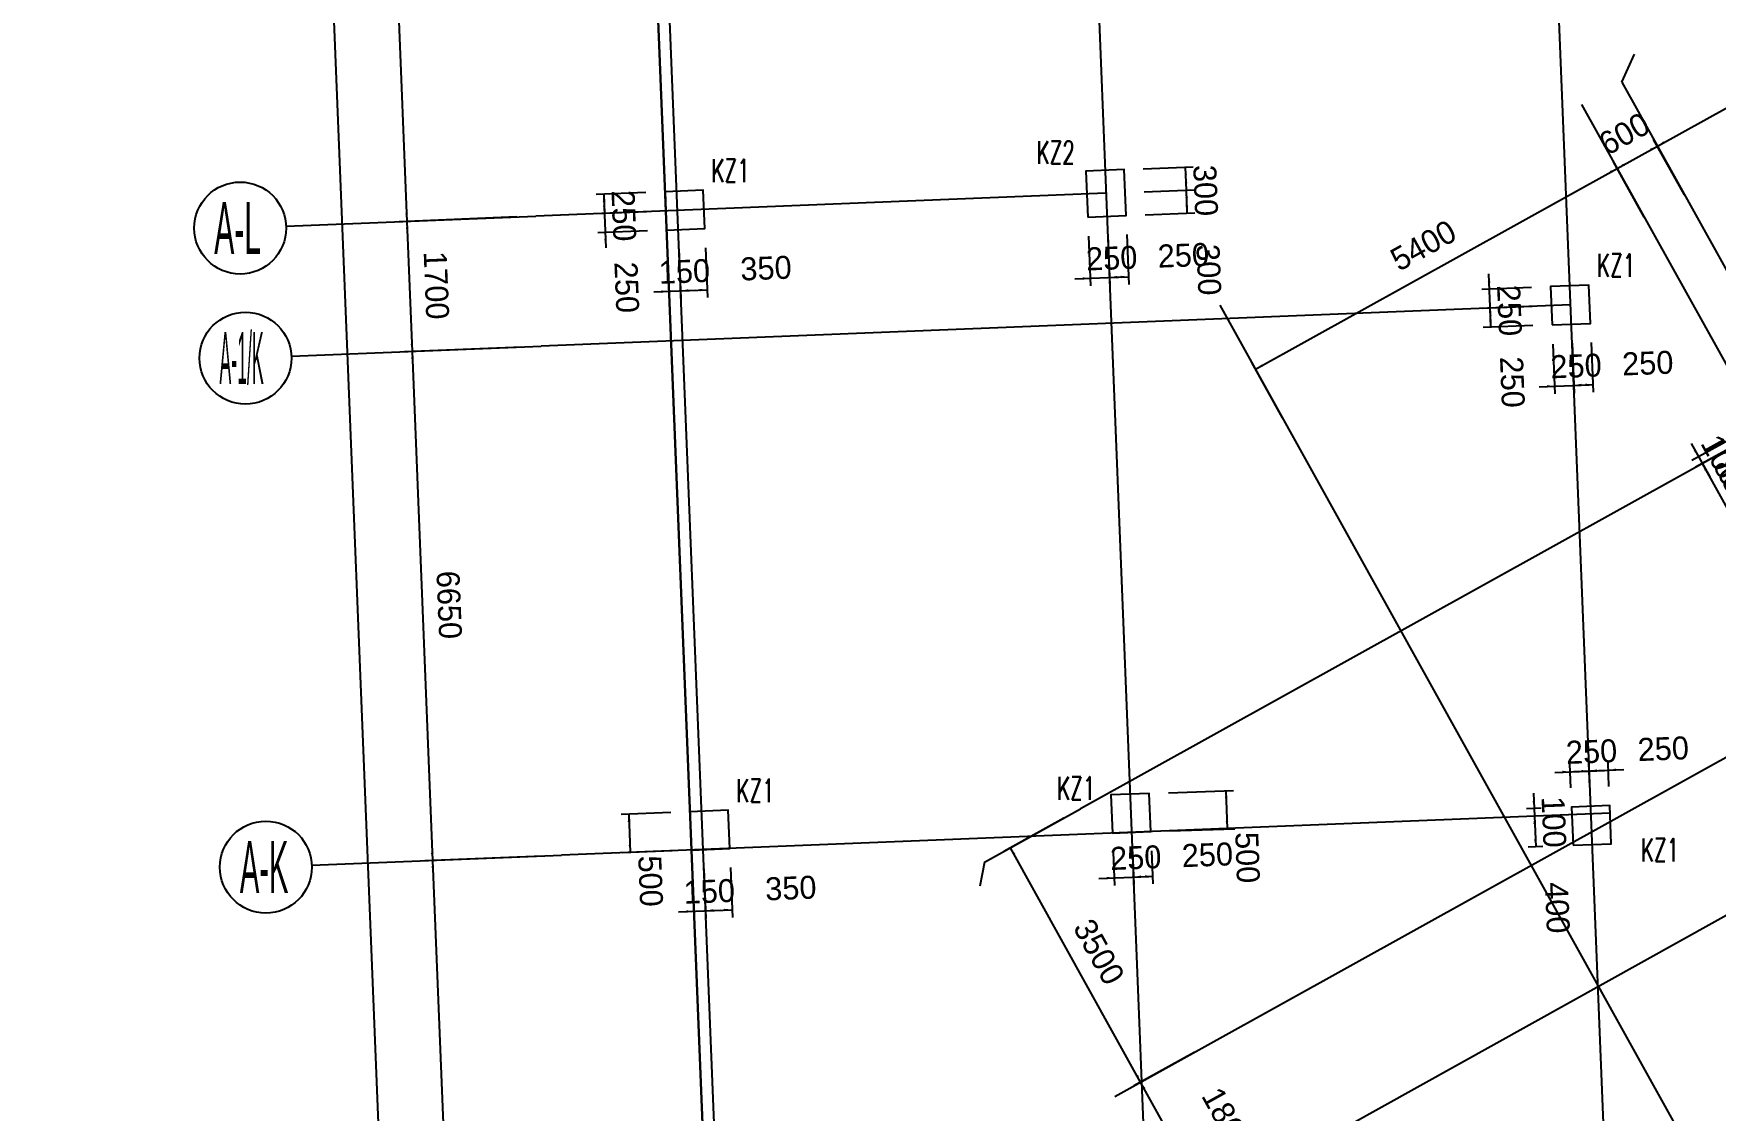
# Model space of a CAD drawing. Extents: x 387171 to 699106, y 11966 to 245688.
# Drawn here: x 471867 to 493817, y 122616 to 136673 of the extents above; entities that cross this region are included whole.
import ezdxf

# ---------------------------------------------------------------- set-up
doc = ezdxf.new("R2010")
doc.units = 0
doc.header["$LTSCALE"] = 100
doc.header["$MEASUREMENT"] = 0
for name, color, linetype in [('COLU', 7, 'Continuous'), ('DIM', 3, 'Continuous'), ('DOTE', 253, 'Continuous'), ('L-AXIS', 3, 'Continuous'), ('NUM', 7, 'Continuous'), ('Q-dote', 253, 'Continuous'), ('小尺寸', 4, 'Continuous')]:
    doc.layers.add(name, color=color, linetype=linetype)
doc.styles.add('hztxt', font='hztxt')
doc.styles.get("Standard").update_dxf_attribs({"font": 'standard'})
doc.dimstyles.get("Standard").update_dxf_attribs({"dimtxt": 300, "dimasz": 100, "dimexe": 100, "dimexo": 250, "dimgap": 100, "dimtad": 0, "dimtoh": 1, "dimdec": 0, "dimdsep": 46, "dimcen": 0.09, "dimclrt": 7, "dimadec": 0, "dimazin": 0, "dimtfac": 1, "dimtdec": 4, "dimtofl": 0, "dimtmove": 0, "dimatfit": 3, "dimfxl": 1, "dimtolj": 1, "dimtzin": 0, "dimarcsym": 0})

# ---------------------------------------------------------------- blocks, each defined once
blk = doc.blocks.new('*D3059')
at = {"layer": 'L-AXIS', "color": 0, "linetype": 'ByBlock', "lineweight": -2}
for p, q in [((474241, 232201), (471867, 232105)), ((478441, 70839), (471967, 232109)), ((480715, 70931), (478341, 70835))]:
    blk.add_line(p, q, dxfattribs=at)
for points in [[(471967, 232109), (471988, 232010), (471954, 232009)], [(478441, 70839), (478420, 70939), (478453, 70940)]]:
    blk.add_solid(points, dxfattribs=at)
at = {"layer": 'L-AXIS', "color": 7, "linetype": 'Continuous', "lineweight": -2, "insert": (475554, 151488), "char_height": 300, "width": 1111.67, "attachment_point": 5, "rotation": 272.2988, "style": 'hztxt'}
blk.add_mtext('161400', dxfattribs=at)
blk = doc.blocks.new('*D3528')
at = {"layer": 'L-AXIS', "color": 0, "linetype": 'ByBlock', "lineweight": -2}
for p, q in [((477847, 142373), (476314, 142312)), ((476414, 142316), (476739, 134222)), ((478172, 134280), (476639, 134218))]:
    blk.add_line(p, q, dxfattribs=at)
for points in [[(476414, 142316), (476435, 142216), (476402, 142215)], [(476739, 134222), (476719, 134321), (476752, 134323)]]:
    blk.add_solid(points, dxfattribs=at)
at = {"layer": 'L-AXIS', "color": 7, "linetype": 'Continuous', "lineweight": -2, "insert": (476926, 138283), "char_height": 300, "width": 775, "attachment_point": 5, "rotation": 272.2988, "style": 'hztxt'}
blk.add_mtext('8100', dxfattribs=at)
blk = doc.blocks.new('_AXISO')
blk.add_circle((0, 0), 0.5)
blk = doc.blocks.new('*D1743')
at = {"layer": 'L-AXIS', "color": 0, "linetype": 'ByBlock', "lineweight": -2}
for p, q in [((492889, 134277), (492488, 135000)), ((487815, 132291), (492536, 134913)), ((488168, 131656), (487767, 132379))]:
    blk.add_line(p, q, dxfattribs=at)
for points in [[(492536, 134913), (492457, 134850), (492441, 134879)], [(487815, 132291), (487895, 132354), (487911, 132325)]]:
    blk.add_solid(points, dxfattribs=at)
at = {"layer": 'L-AXIS', "color": 7, "linetype": 'Continuous', "lineweight": -2, "insert": (490006, 133908), "char_height": 300, "width": 785, "attachment_point": 5, "rotation": 29.0454, "style": 'hztxt'}
blk.add_mtext('5400', dxfattribs=at)
blk = doc.blocks.new('*D3950')
at = {"layer": 'L-AXIS', "color": 0, "linetype": 'ByBlock', "lineweight": -2}
for p, q in [((478507, 125936), (476974, 125875)), ((477074, 125879), (477389, 118035)), ((478822, 118093), (477289, 118031))]:
    blk.add_line(p, q, dxfattribs=at)
for points in [[(477074, 125879), (477095, 125780), (477061, 125778)], [(477389, 118035), (477368, 118134), (477402, 118136)]]:
    blk.add_solid(points, dxfattribs=at)
at = {"layer": 'L-AXIS', "color": 7, "linetype": 'Continuous', "lineweight": -2, "insert": (477581, 121971), "char_height": 300, "width": 780, "attachment_point": 5, "rotation": 272.2988, "style": 'hztxt'}
blk.add_mtext('7850', dxfattribs=at)
blk = doc.blocks.new('*D316')
at = {"layer": 'L-AXIS', "color": 0, "linetype": 'ByBlock', "lineweight": -2}
for p, q in [((478240, 132581), (476707, 132519)), ((476807, 132523), (477074, 125879)), ((478507, 125936), (476974, 125875))]:
    blk.add_line(p, q, dxfattribs=at)
for points in [[(476807, 132523), (476828, 132424), (476795, 132423)], [(477074, 125879), (477053, 125978), (477087, 125979)]]:
    blk.add_solid(points, dxfattribs=at)
at = {"layer": 'L-AXIS', "color": 7, "linetype": 'Continuous', "lineweight": -2, "insert": (477290, 129215), "char_height": 300, "width": 765, "attachment_point": 5, "rotation": 272.2988, "style": 'hztxt'}
blk.add_mtext('6650', dxfattribs=at)
blk = doc.blocks.new('*D531')
at = {"layer": 'L-AXIS', "color": 0, "linetype": 'ByBlock', "lineweight": -2}
for p, q in [((478172, 134280), (476639, 134218)), ((476739, 134222), (476807, 132523)), ((478240, 132581), (476707, 132519))]:
    blk.add_line(p, q, dxfattribs=at)
for points in [[(476739, 134222), (476760, 134123), (476727, 134122)], [(476807, 132523), (476787, 132623), (476820, 132624)]]:
    blk.add_solid(points, dxfattribs=at)
at = {"layer": 'L-AXIS', "color": 7, "linetype": 'Continuous', "lineweight": -2, "insert": (477123, 133387), "char_height": 300, "width": 690, "attachment_point": 5, "rotation": 272.2988, "style": 'hztxt'}
blk.add_mtext('1700', dxfattribs=at)
blk = doc.blocks.new('*D3042')
at = {"layer": 'L-AXIS', "color": 0, "linetype": 'ByBlock', "lineweight": -2}
for p, q in [((485314, 126432), (484529, 125997)), ((486316, 122985), (484617, 126045)), ((487013, 123373), (486228, 122937))]:
    blk.add_line(p, q, dxfattribs=at)
for points in [[(484617, 126045), (484680, 125966), (484651, 125950)], [(486316, 122985), (486253, 123065), (486282, 123081)]]:
    blk.add_solid(points, dxfattribs=at)
at = {"layer": 'L-AXIS', "color": 7, "linetype": 'Continuous', "lineweight": -2, "insert": (485772, 124685), "char_height": 300, "width": 780, "attachment_point": 5, "rotation": 299.0454, "style": 'hztxt'}
blk.add_mtext('3500', dxfattribs=at)
blk = doc.blocks.new('*D3010')
at = {"layer": 'L-AXIS', "color": 0, "linetype": 'ByBlock', "lineweight": -2}
for p, q in [((487013, 123373), (486228, 122937)), ((487190, 121412), (486316, 122985)), ((487887, 121799), (487102, 121363))]:
    blk.add_line(p, q, dxfattribs=at)
for points in [[(486316, 122985), (486379, 122906), (486350, 122890)], [(487190, 121412), (487127, 121491), (487156, 121507)]]:
    blk.add_solid(points, dxfattribs=at)
at = {"layer": 'L-AXIS', "color": 7, "linetype": 'Continuous', "lineweight": -2, "insert": (487447, 122488), "char_height": 300, "width": 690, "attachment_point": 5, "rotation": 299.0454, "style": 'hztxt'}
blk.add_mtext('1800', dxfattribs=at)
blk = doc.blocks.new('*D2511')
at = {"layer": 'L-AXIS', "color": 0, "linetype": 'ByBlock', "lineweight": -2}
for p, q in [((497348, 136753), (496946, 137476)), ((493061, 135204), (496995, 137389)), ((493414, 134569), (493012, 135292))]:
    blk.add_line(p, q, dxfattribs=at)
for points in [[(496995, 137389), (496915, 137326), (496899, 137355)], [(493061, 135204), (493140, 135267), (493156, 135238)]]:
    blk.add_solid(points, dxfattribs=at)
at = {"layer": 'L-AXIS', "color": 7, "linetype": 'Continuous', "lineweight": -2, "insert": (494834, 136667), "char_height": 300, "width": 790, "attachment_point": 5, "rotation": 29.0454, "style": 'hztxt'}
blk.add_mtext('4500', dxfattribs=at)
blk = doc.blocks.new('*D2766')
at = {"layer": 'L-AXIS', "color": 0, "linetype": 'ByBlock', "lineweight": -2}
for p, q in [((493414, 134569), (493012, 135292)), ((492889, 134277), (492488, 135000)), ((492536, 134913), (493061, 135204))]:
    blk.add_line(p, q, dxfattribs=at)
for points in [[(493061, 135204), (492981, 135141), (492965, 135170)], [(492536, 134913), (492615, 134976), (492632, 134947)]]:
    blk.add_solid(points, dxfattribs=at)
at = {"layer": 'L-AXIS', "color": 7, "linetype": 'Continuous', "lineweight": -2, "insert": (492628, 135365), "char_height": 300, "width": 556.67, "attachment_point": 5, "rotation": 29.0454, "style": 'hztxt'}
blk.add_mtext('600', dxfattribs=at)
blk = doc.blocks.new('*D267')
at = {"layer": '小尺寸', "color": 0, "linetype": 'ByBlock', "lineweight": -2}
for p, q in [((493501, 131322), (493744, 130885)), ((494079, 131414), (493510, 131099)), ((494127, 131327), (493559, 131011))]:
    blk.add_line(p, q, dxfattribs=at)
for points in [[(493598, 131147), (493535, 131227), (493564, 131243)], [(493646, 131060), (493710, 130980), (493680, 130964)]]:
    blk.add_solid(points, dxfattribs=at)
at = {"layer": '小尺寸', "color": 7, "linetype": 'Continuous', "lineweight": -2, "insert": (493907, 131106), "char_height": 300, "width": 476.67, "attachment_point": 5, "rotation": 299.0454, "style": 'hztxt'}
blk.add_mtext('100', dxfattribs=at)
blk = doc.blocks.new('*D2731')
at = {"layer": '小尺寸', "color": 0, "linetype": 'ByBlock', "lineweight": -2}
for p, q in [((494127, 131327), (493559, 131011)), ((493646, 131060), (494059, 130317)), ((494540, 130584), (493972, 130268))]:
    blk.add_line(p, q, dxfattribs=at)
for points in [[(493646, 131060), (493710, 130980), (493680, 130964)], [(494059, 130317), (493996, 130396), (494025, 130412)]]:
    blk.add_solid(points, dxfattribs=at)
at = {"layer": '小尺寸', "color": 7, "linetype": 'Continuous', "lineweight": -2, "insert": (494071, 130810), "char_height": 300, "width": 566.67, "attachment_point": 5, "rotation": 299.0454, "style": 'hztxt'}
blk.add_mtext('850', dxfattribs=at)
blk = doc.blocks.new('*D3648')
at = {"layer": 'DIM', "color": 0, "linetype": 'ByBlock', "lineweight": -2}
for p, q in [((491697, 132621), (491723, 131971)), ((491947, 132631), (491973, 131981)), ((491519, 132063), (492169, 132089))]:
    blk.add_line(p, q, dxfattribs=at)
for points in [[(491719, 132071), (491620, 132051), (491619, 132084)], [(491969, 132081), (492068, 132102), (492070, 132069)]]:
    blk.add_solid(points, dxfattribs=at)
at = {"layer": 'DIM', "color": 7, "linetype": 'Continuous', "lineweight": -2, "insert": (491999, 132333), "char_height": 300, "width": 566.67, "attachment_point": 5, "rotation": 2.2988, "style": 'hztxt'}
blk.add_mtext('250', dxfattribs=at)
blk = doc.blocks.new('*D3841')
at = {"layer": 'DIM', "color": 0, "linetype": 'ByBlock', "lineweight": -2}
for p, q in [((491947, 132631), (491973, 131981)), ((492197, 132641), (492223, 131991)), ((491969, 132081), (492219, 132091))]:
    blk.add_line(p, q, dxfattribs=at)
for points in [[(491969, 132081), (492068, 132102), (492070, 132069)], [(492219, 132091), (492120, 132071), (492118, 132104)]]:
    blk.add_solid(points, dxfattribs=at)
at = {"layer": 'DIM', "color": 7, "linetype": 'Continuous', "lineweight": -2, "insert": (492935, 132370), "char_height": 300, "width": 566.67, "attachment_point": 5, "rotation": 2.2988, "style": 'hztxt'}
blk.add_mtext('250', dxfattribs=at)
blk = doc.blocks.new('*D4079')
at = {"layer": 'DIM', "color": 0, "linetype": 'ByBlock', "lineweight": -2}
for p, q in [((491427, 133110), (490778, 133084)), ((490888, 132839), (490878, 133088)), ((491437, 132861), (490788, 132835))]:
    blk.add_line(p, q, dxfattribs=at)
for points in [[(490878, 133088), (490898, 132989), (490865, 132988)], [(490888, 132839), (490867, 132938), (490900, 132939)]]:
    blk.add_solid(points, dxfattribs=at)
at = {"layer": 'DIM', "color": 7, "linetype": 'Continuous', "lineweight": -2, "insert": (491167, 132123), "char_height": 300, "width": 566.67, "attachment_point": 5, "rotation": 272.2988, "style": 'hztxt'}
blk.add_mtext('250', dxfattribs=at)
blk = doc.blocks.new('*D2434')
at = {"layer": 'DIM', "color": 0, "linetype": 'ByBlock', "lineweight": -2}
for p, q in [((490886, 132888), (490860, 133538)), ((491417, 133360), (490768, 133334)), ((491427, 133110), (490778, 133084))]:
    blk.add_line(p, q, dxfattribs=at)
for points in [[(490868, 133338), (490847, 133437), (490880, 133439)], [(490878, 133088), (490898, 132989), (490865, 132988)]]:
    blk.add_solid(points, dxfattribs=at)
at = {"layer": 'DIM', "color": 7, "linetype": 'Continuous', "lineweight": -2, "insert": (491129, 133058), "char_height": 300, "width": 566.67, "attachment_point": 5, "rotation": 272.2988, "style": 'hztxt'}
blk.add_mtext('250', dxfattribs=at)
blk = doc.blocks.new('*D81')
at = {"layer": 'DIM', "color": 0, "linetype": 'ByBlock', "lineweight": -2}
for p, q in [((480183, 126504), (479534, 126478)), ((479634, 126482), (479654, 125982)), ((480203, 126004), (479554, 125978))]:
    blk.add_line(p, q, dxfattribs=at)
for points in [[(479634, 126482), (479654, 126383), (479621, 126381)], [(479654, 125982), (479633, 126082), (479666, 126083)]]:
    blk.add_solid(points, dxfattribs=at)
at = {"layer": 'DIM', "color": 7, "linetype": 'Continuous', "lineweight": -2, "insert": (479919, 125609), "char_height": 300, "width": 566.67, "attachment_point": 5, "rotation": 272.2988, "style": 'hztxt'}
blk.add_mtext('500', dxfattribs=at)
blk = doc.blocks.new('*D2938')
at = {"layer": 'DIM', "color": 0, "linetype": 'ByBlock', "lineweight": -2}
for p, q in [((480463, 125765), (480489, 125116)), ((480613, 125771), (480639, 125122)), ((480285, 125208), (480835, 125230))]:
    blk.add_line(p, q, dxfattribs=at)
for points in [[(480485, 125216), (480386, 125195), (480385, 125228)], [(480635, 125222), (480734, 125242), (480736, 125209)]]:
    blk.add_solid(points, dxfattribs=at)
at = {"layer": 'DIM', "color": 7, "linetype": 'Continuous', "lineweight": -2, "insert": (480686, 125474), "char_height": 300, "width": 476.67, "attachment_point": 5, "rotation": 2.2988, "style": 'hztxt'}
blk.add_mtext('150', dxfattribs=at)
blk = doc.blocks.new('*D2878')
at = {"layer": 'DIM', "color": 0, "linetype": 'ByBlock', "lineweight": -2}
for p, q in [((480963, 125785), (480989, 125136)), ((480613, 125771), (480639, 125122)), ((480635, 125222), (480985, 125236))]:
    blk.add_line(p, q, dxfattribs=at)
for points in [[(480635, 125222), (480734, 125242), (480736, 125209)], [(480985, 125236), (480885, 125215), (480884, 125248)]]:
    blk.add_solid(points, dxfattribs=at)
at = {"layer": 'DIM', "color": 7, "linetype": 'Continuous', "lineweight": -2, "insert": (481750, 125517), "char_height": 300, "width": 566.67, "attachment_point": 5, "rotation": 2.2988, "style": 'hztxt'}
blk.add_mtext('350', dxfattribs=at)
blk = doc.blocks.new('*D1134')
at = {"layer": 'DIM', "color": 0, "linetype": 'ByBlock', "lineweight": -2}
for p, q in [((486678, 126763), (487529, 126793)), ((487429, 126790), (487446, 126290)), ((486698, 126264), (487546, 126293))]:
    blk.add_line(p, q, dxfattribs=at)
for points in [[(487429, 126790), (487449, 126690), (487416, 126689)], [(487446, 126290), (487426, 126389), (487459, 126391)]]:
    blk.add_solid(points, dxfattribs=at)
at = {"layer": 'DIM', "color": 7, "linetype": 'Continuous', "lineweight": -2, "insert": (487710, 125916), "char_height": 300, "width": 566.67, "attachment_point": 5, "rotation": 272, "style": 'hztxt'}
blk.add_mtext('500', dxfattribs=at)
blk = doc.blocks.new('*D3014')
at = {"layer": 'DIM', "color": 0, "linetype": 'ByBlock', "lineweight": -2}
for p, q in [((479858, 134598), (479209, 134571)), ((479309, 134575), (479319, 134326)), ((479868, 134348), (479219, 134322))]:
    blk.add_line(p, q, dxfattribs=at)
for points in [[(479309, 134575), (479329, 134476), (479296, 134475)], [(479319, 134326), (479298, 134425), (479331, 134426)]]:
    blk.add_solid(points, dxfattribs=at)
at = {"layer": 'DIM', "color": 7, "linetype": 'Continuous', "lineweight": -2, "insert": (479570, 134295), "char_height": 300, "width": 566.67, "attachment_point": 5, "rotation": 272.2988, "style": 'hztxt'}
blk.add_mtext('250', dxfattribs=at)
blk = doc.blocks.new('*D3239')
at = {"layer": 'DIM', "color": 0, "linetype": 'ByBlock', "lineweight": -2}
for p, q in [((479868, 134348), (479219, 134322)), ((479311, 134526), (479337, 133876)), ((479878, 134098), (479229, 134072))]:
    blk.add_line(p, q, dxfattribs=at)
for points in [[(479319, 134326), (479298, 134425), (479331, 134426)], [(479329, 134076), (479349, 133977), (479316, 133975)]]:
    blk.add_solid(points, dxfattribs=at)
at = {"layer": 'DIM', "color": 7, "linetype": 'Continuous', "lineweight": -2, "insert": (479608, 133360), "char_height": 300, "width": 566.67, "attachment_point": 5, "rotation": 272.2988, "style": 'hztxt'}
blk.add_mtext('250', dxfattribs=at)
blk = doc.blocks.new('*D1280')
at = {"layer": 'DIM', "color": 0, "linetype": 'ByBlock', "lineweight": -2}
for p, q in [((480138, 133858), (480164, 133209)), ((480288, 133864), (480314, 133215)), ((479960, 133301), (480510, 133323))]:
    blk.add_line(p, q, dxfattribs=at)
for points in [[(480160, 133309), (480061, 133288), (480060, 133321)], [(480310, 133315), (480409, 133335), (480411, 133302)]]:
    blk.add_solid(points, dxfattribs=at)
at = {"layer": 'DIM', "color": 7, "linetype": 'Continuous', "lineweight": -2, "insert": (480361, 133567), "char_height": 300, "width": 476.67, "attachment_point": 5, "rotation": 2.2988, "style": 'hztxt'}
blk.add_mtext('150', dxfattribs=at)
blk = doc.blocks.new('*D1246')
at = {"layer": 'DIM', "color": 0, "linetype": 'ByBlock', "lineweight": -2}
for p, q in [((480288, 133864), (480314, 133215)), ((480638, 133878), (480664, 133229)), ((480310, 133315), (480660, 133329))]:
    blk.add_line(p, q, dxfattribs=at)
for points in [[(480310, 133315), (480409, 133335), (480411, 133302)], [(480660, 133329), (480561, 133308), (480559, 133341)]]:
    blk.add_solid(points, dxfattribs=at)
at = {"layer": 'DIM', "color": 7, "linetype": 'Continuous', "lineweight": -2, "insert": (481426, 133610), "char_height": 300, "width": 566.67, "attachment_point": 5, "rotation": 2.2988, "style": 'hztxt'}
blk.add_mtext('350', dxfattribs=at)
blk = doc.blocks.new('*D1458')
at = {"layer": 'DIM', "color": 0, "linetype": 'ByBlock', "lineweight": -2}
for p, q in [((485636, 134029), (485662, 133379)), ((485886, 134039), (485912, 133389)), ((485458, 133471), (486107, 133497))]:
    blk.add_line(p, q, dxfattribs=at)
for points in [[(485658, 133479), (485559, 133459), (485557, 133492)], [(485908, 133489), (486007, 133510), (486008, 133477)]]:
    blk.add_solid(points, dxfattribs=at)
at = {"layer": 'DIM', "color": 7, "linetype": 'Continuous', "lineweight": -2, "insert": (485938, 133741), "char_height": 300, "width": 566.67, "attachment_point": 5, "rotation": 2.2988, "style": 'hztxt'}
blk.add_mtext('250', dxfattribs=at)
blk = doc.blocks.new('*D1729')
at = {"layer": 'DIM', "color": 0, "linetype": 'ByBlock', "lineweight": -2}
for p, q in [((485886, 134039), (485912, 133389)), ((486135, 134049), (486161, 133399)), ((485908, 133489), (486157, 133499))]:
    blk.add_line(p, q, dxfattribs=at)
for points in [[(485908, 133489), (486007, 133510), (486008, 133477)], [(486157, 133499), (486058, 133479), (486057, 133512)]]:
    blk.add_solid(points, dxfattribs=at)
at = {"layer": 'DIM', "color": 7, "linetype": 'Continuous', "lineweight": -2, "insert": (486873, 133778), "char_height": 300, "width": 566.67, "attachment_point": 5, "rotation": 2.2988, "style": 'hztxt'}
blk.add_mtext('250', dxfattribs=at)
blk = doc.blocks.new('*D2228')
at = {"layer": 'DIM', "color": 0, "linetype": 'ByBlock', "lineweight": -2}
for p, q in [((486363, 134608), (487013, 134635)), ((486925, 134331), (486913, 134631)), ((486375, 134309), (487025, 134335))]:
    blk.add_line(p, q, dxfattribs=at)
for points in [[(486913, 134631), (486933, 134531), (486900, 134530)], [(486925, 134331), (486904, 134430), (486937, 134431)]]:
    blk.add_solid(points, dxfattribs=at)
at = {"layer": 'DIM', "color": 7, "linetype": 'Continuous', "lineweight": -2, "insert": (487205, 133590), "char_height": 300, "width": 566.67, "attachment_point": 5, "rotation": 272.2988, "style": 'hztxt'}
blk.add_mtext('300', dxfattribs=at)
blk = doc.blocks.new('*D203')
at = {"layer": 'DIM', "color": 0, "linetype": 'ByBlock', "lineweight": -2}
for p, q in [((486351, 134908), (487001, 134934)), ((486913, 134631), (486901, 134930)), ((486363, 134608), (487013, 134635))]:
    blk.add_line(p, q, dxfattribs=at)
for points in [[(486901, 134930), (486921, 134831), (486888, 134830)], [(486913, 134631), (486892, 134730), (486925, 134731)]]:
    blk.add_solid(points, dxfattribs=at)
at = {"layer": 'DIM', "color": 7, "linetype": 'Continuous', "lineweight": -2, "insert": (487163, 134625), "char_height": 300, "width": 566.67, "attachment_point": 5, "rotation": 272.2988, "style": 'hztxt'}
blk.add_mtext('300', dxfattribs=at)
blk = doc.blocks.new('*D1713')
at = {"layer": 'DIM', "color": 0, "linetype": 'ByBlock', "lineweight": -2}
for p, q in [((486208, 125995), (486226, 125563)), ((485959, 125985), (485976, 125552)), ((485772, 125644), (486422, 125670))]:
    blk.add_line(p, q, dxfattribs=at)
for points in [[(485972, 125652), (485873, 125632), (485871, 125665)], [(486222, 125662), (486321, 125683), (486322, 125650)]]:
    blk.add_solid(points, dxfattribs=at)
at = {"layer": 'DIM', "color": 7, "linetype": 'Continuous', "lineweight": -2, "insert": (486252, 125914), "char_height": 300, "width": 566.67, "attachment_point": 5, "rotation": 2.2988, "style": 'hztxt'}
blk.add_mtext('250', dxfattribs=at)
blk = doc.blocks.new('*D4214')
at = {"layer": 'DIM', "color": 0, "linetype": 'ByBlock', "lineweight": -2}
for p, q in [((486208, 125995), (486226, 125563)), ((486458, 126005), (486476, 125573)), ((486222, 125662), (486472, 125672))]:
    blk.add_line(p, q, dxfattribs=at)
for points in [[(486222, 125662), (486321, 125683), (486322, 125650)], [(486472, 125672), (486372, 125652), (486371, 125685)]]:
    blk.add_solid(points, dxfattribs=at)
at = {"layer": 'DIM', "color": 7, "linetype": 'Continuous', "lineweight": -2, "insert": (487187, 125951), "char_height": 300, "width": 566.67, "attachment_point": 5, "rotation": 2.2988, "style": 'hztxt'}
blk.add_mtext('250', dxfattribs=at)
blk = doc.blocks.new('*D1970')
at = {"layer": 'DIM', "color": 0, "linetype": 'ByBlock', "lineweight": -2}
for p, q in [((491930, 126825), (491917, 127137)), ((492180, 126835), (492167, 127147)), ((491721, 127029), (492371, 127055))]:
    blk.add_line(p, q, dxfattribs=at)
for points in [[(491921, 127037), (491822, 127016), (491821, 127050)], [(492171, 127047), (492270, 127068), (492272, 127034)]]:
    blk.add_solid(points, dxfattribs=at)
at = {"layer": 'DIM', "color": 7, "linetype": 'Continuous', "lineweight": -2, "insert": (492201, 127299), "char_height": 300, "width": 566.67, "attachment_point": 5, "rotation": 2.2988, "style": 'hztxt'}
blk.add_mtext('250', dxfattribs=at)
blk = doc.blocks.new('*D2115')
at = {"layer": 'DIM', "color": 0, "linetype": 'ByBlock', "lineweight": -2}
for p, q in [((492180, 126835), (492167, 127147)), ((492429, 126846), (492417, 127157)), ((491971, 127039), (492621, 127065))]:
    blk.add_line(p, q, dxfattribs=at)
for points in [[(492171, 127047), (492072, 127026), (492070, 127060)], [(492421, 127057), (492520, 127078), (492521, 127045)]]:
    blk.add_solid(points, dxfattribs=at)
at = {"layer": 'DIM', "color": 7, "linetype": 'Continuous', "lineweight": -2, "insert": (493137, 127336), "char_height": 300, "width": 566.67, "attachment_point": 5, "rotation": 2.2988, "style": 'hztxt'}
blk.add_mtext('250', dxfattribs=at)
blk = doc.blocks.new('*D1899')
at = {"layer": 'DIM', "color": 0, "linetype": 'ByBlock', "lineweight": -2}
for p, q in [((491444, 126756), (491464, 126256)), ((491544, 126560), (491352, 126552)), ((491548, 126460), (491356, 126452))]:
    blk.add_line(p, q, dxfattribs=at)
for points in [[(491452, 126556), (491431, 126655), (491465, 126657)], [(491456, 126456), (491477, 126357), (491443, 126356)]]:
    blk.add_solid(points, dxfattribs=at)
at = {"layer": 'DIM', "color": 7, "linetype": 'Continuous', "lineweight": -2, "insert": (491709, 126380), "char_height": 300, "width": 476.67, "attachment_point": 5, "rotation": 272.2988, "style": 'hztxt'}
blk.add_mtext('100', dxfattribs=at)
blk = doc.blocks.new('*D2608')
at = {"layer": 'DIM', "color": 0, "linetype": 'ByBlock', "lineweight": -2}
for p, q in [((491548, 126460), (491356, 126452)), ((491456, 126456), (491472, 126056)), ((491564, 126060), (491372, 126052))]:
    blk.add_line(p, q, dxfattribs=at)
for points in [[(491456, 126456), (491477, 126357), (491443, 126356)], [(491472, 126056), (491451, 126156), (491485, 126157)]]:
    blk.add_solid(points, dxfattribs=at)
at = {"layer": 'DIM', "color": 7, "linetype": 'Continuous', "lineweight": -2, "insert": (491754, 125261), "char_height": 300, "width": 576.67, "attachment_point": 5, "rotation": 272.2988, "style": 'hztxt'}
blk.add_mtext('400', dxfattribs=at)
blk = doc.blocks.new('1')
at = {"layer": 'DOTE'}
blk.add_line((458698, 592855), (587451, 458371), dxfattribs=at)
blk = doc.blocks.new('后浇带现场')
at = {"layer": 'Q-dote'}
blk.add_line((659263, 761135), (666731, 575100), dxfattribs=at)
at = {"color": 1, "lineweight": 30, "rotation": 318.5460777723208}
blk.add_blockref('1', (-77006, 620463), dxfattribs=at)

msp = doc.modelspace()

# ---------------------------------------------------------------- linework, layer by layer
at = {"color": 6, "lineweight": 30}
msp.add_lwpolyline([(476181.3, 232428.8), (494258.1, 233154.4), (494258.1, 231537.9), (540808.1, 231537.9), (540808.1, 232387.9), (590208.1, 232387.9), (590208.1, 232187.9), (593108.1, 232187.9), (593108.1, 230737.9), (608058.1, 230737.9), (608058.1, 231687.9), (648158.1, 231687.9), (648158.1, 230737.9), (657058.1, 230737.9), (657158.1, 196187.9), (658248.2, 196187.9), (663075.9, 83077.9), (659946, 47787.8), (654318.1, 48286.9), (653832.2, 42808.4), (496133.5, 56794.9), (482757.4, 68610.1), (476181.3, 232428.8)], dxfattribs=at)
at = {"layer": 'COLU'}
for points in [[(485625.8, 134278.6), (486125.4, 134298.7), (486101.3, 134898.2), (485601.7, 134878.1)], [(480128.2, 134108), (480627.8, 134128), (480607.7, 134627.6), (480108.1, 134607.6)], [(491687.1, 132870.6), (492186.7, 132890.7), (492166.7, 133390.3), (491667.1, 133370.2)], [(485948.7, 126235.1), (486448.2, 126255.1), (486428.2, 126754.7), (485928.6, 126734.7)], [(480453.1, 126014.5), (480952.7, 126034.5), (480932.6, 126534.1), (480433, 126514.1)], [(491959.9, 126076.1), (492459.5, 126096.1), (492439.4, 126595.7), (491939.8, 126575.7)]]:
    msp.add_lwpolyline(points, close=True, dxfattribs=at)
at = {"layer": 'DOTE'}
for p, q in [((495323.3, 48523.1), (487855.3, 234558.3)), ((481860.1, 234317.6), (489328.1, 48282.5)), ((476264.6, 234093), (483732.6, 48057.9)), ((509551.1, 139892.3), (485532.5, 126553.7)), ((485863.5, 134588.4), (478422.1, 134289.7)), ((493535, 134350), (508021.3, 108264.7)), ((493010.4, 134058.7), (498903.6, 123447.1)), ((491926.9, 133130.4), (478490.3, 132591)), ((488289.6, 131437), (496514.7, 116626.1)), ((487231.8, 123493.9), (500591.1, 130912.9)), ((501467.2, 129335.4), (488112.4, 121908.1)), ((492443.4, 126495.8), (478757, 125946.4))]:
    msp.add_line(p, q, dxfattribs=at)
at = {"layer": 'L-AXIS'}
for p, q in [((492596.6, 136039.7), (492759.9, 136404.9)), ((492596.6, 136039.7), (493535, 134350)), ((492072.1, 135748.4), (493010.4, 134058.7)), ((475162.9, 134158.8), (478422.1, 134289.7)), ((487351.2, 133126.7), (488289.6, 131437)), ((475231.1, 132460.2), (478490.3, 132591)), ((484279.7, 125858), (485532.5, 126553.7)), ((475497.8, 125815.6), (478757, 125946.4)), ((484279.7, 125858), (484215.2, 125542.6)), ((485979, 122798.2), (487231.8, 123493.9))]:
    msp.add_line(p, q, dxfattribs=at)

# ---------------------------------------------------------------- block references
at = {"color": 3, "lineweight": 30}
msp.add_blockref('后浇带现场', (-182998.7, -527042.1), dxfattribs=at)
at = {"layer": 'L-AXIS'}
ref = msp.add_blockref('_AXISO', (474563.4, 134134.8), dxfattribs=dict(at, xscale=1199.999999999997, yscale=1200, rotation=359.999645787379))
ref.add_attrib('A', 'A-L', (474224, 133795.4), dxfattribs={"height": 678.82, "style": 'hztxt', "width": 0.433333})
ref = msp.add_blockref('_AXISO', (474631.6, 132436.1), dxfattribs=dict(at, xscale=1199.999999999997, yscale=1200, rotation=359.999645787379))
ref.add_attrib('A', 'A-1/K', (474292.2, 132096.7), dxfattribs={"height": 678.82, "style": 'hztxt', "width": 0.254902})
ref = msp.add_blockref('_AXISO', (474898.3, 125791.5), dxfattribs=dict(at, xscale=1199.999999999997, yscale=1200, rotation=359.999645787379))
ref.add_attrib('A', 'A-K', (474558.9, 125452.1), dxfattribs={"height": 678.82, "style": 'hztxt', "width": 0.419355})

# ---------------------------------------------------------------- texts
at = {"layer": 'NUM', "color": 200, "width": 0.7}
for s, p in [('KZ2', (484956.6, 134971.1)), ('KZ1', (480713.8, 134733.7)), ('KZ1', (492272.7, 133496.3)), ('KZ1', (481038.7, 126640.2)), ('KZ1', (485225.1, 126671.9)), ('KZ1', (492845, 125863.9))]:
    msp.add_text(s, height=300, dxfattribs=at).set_placement(p)

# ---------------------------------------------------------------- dimensions: what is measured, and where the dimension line sits
at = {"layer": 'DIM', "color": 200}
for p1, p2, distance, picture, middle in [((486113.3, 134598.4), (486101.3, 134898.2), -800, '*D203', (487141.7, 135158.2)), ((480108.1, 134607.6), (480118.2, 134357.8), -800, '*D3014', (479549.8, 134803.4)), ((486125.4, 134298.7), (486113.3, 134598.4), -800, '*D2228', (487183.3, 134122.9)), ((480118.2, 134357.8), (480128.2, 134108), -800, '*D3239', (479587.4, 133868)), ((480278.1, 134114), (480627.8, 134128), -800, '*D1246', (480867.7, 133587.2)), ((485625.8, 134278.6), (485875.6, 134288.6), -800, '*D1458', (485429.9, 133720.3)), ((485875.6, 134288.6), (486125.4, 134298.7), -800, '*D1729', (486365.3, 133757.9)), ((480128.2, 134108), (480278.1, 134114), -800, '*D1280', (479948.5, 133550.3)), ((491677.1, 133120.4), (491667.1, 133370.2), 800, '*D2434', (491108.8, 133566)), ((491687.1, 132870.6), (491677.1, 133120.4), 800, '*D4079', (491146.3, 132630.6)), ((491687.1, 132870.6), (491936.9, 132880.6), -800, '*D3648', (491491.3, 132312.3)), ((491936.9, 132880.6), (492186.7, 132890.7), -800, '*D3841', (492426.7, 132349.8)), ((491939.8, 126575.7), (492189.6, 126585.7), 461.8, '*D1970', (491693.4, 127278.1)), ((491793.4, 126569.8), (491797.4, 126469.9), -341.7, '*D1899', (491693.7, 126767.9)), ((480433, 126514.1), (480453.1, 126014.5), -800, '*D81', (479893.5, 126242.2)), ((485948.7, 126235.1), (486198.4, 126245.1), -583.1, '*D1713', (485744.1, 125893.5)), ((480453.1, 126014.5), (480603, 126020.5), -799.4, '*D2938', (480273.4, 125457.4)), ((480603, 126020.5), (480952.7, 126034.5), -799.4, '*D2878', (481192.6, 125494.3))]:
    dim = msp.add_aligned_dim(p1=p1, p2=p2, distance=distance, dimstyle='Standard', dxfattribs=at)
    dim.commit()
    dim.dimension.update_dxf_attribs({"geometry": picture, "text_midpoint": middle})
for base, p1, p2, angle, picture, middle in [((492420.9, 127057.2), (492189.6, 126585.7), (492439.4, 126595.7), 182.29877, '*D2115', (492628.8, 127315.7)), ((487446.3, 126290), (486428.2, 126754.7), (486448.2, 126255.1), 272, '*D1134', (487687.4, 126548.6)), ((491472, 126056.5), (491797.4, 126469.9), (491813.5, 126070.2), 92.29877, '*D2608', (491730.6, 125848.6)), ((486471.6, 125672.5), (486198.4, 126245.1), (486448.2, 126255.1), 182.29877, '*D4214', (486679.5, 125931))]:
    dim = msp.add_linear_dim(base=base, p1=p1, p2=p2, angle=angle, dimstyle='Standard', dxfattribs=at)
    dim.commit()
    dim.dimension.update_dxf_attribs({"geometry": picture, "text_midpoint": middle})
at = {"layer": 'L-AXIS'}
for base, p1, p2, angle, picture, middle in [((471967, 232109.5), (480965.1, 70940.7), (474491.3, 232210.8), 92.29877, '*D3059', (475553.6, 151488.5)), ((476739.2, 134222.1), (478097.2, 142383.2), (478422.1, 134289.7), 92.29877, '*D3528', (476926.4, 138282.9)), ((496994.7, 137388.9), (493535, 134350), (497469, 136534.8), 29.04537, '*D2511', (494833.7, 136666.6)), ((493060.6, 135204.2), (493010.4, 134058.7), (493535, 134350), 29.04537, '*D2766', (492628.4, 135364.5)), ((492536.1, 134912.9), (488289.6, 131437), (493010.4, 134058.7), 29.04537, '*D1743', (490005.7, 133908)), ((476807.4, 132523.5), (478422.1, 134289.7), (478490.3, 132591), 92.29877, '*D531', (477123, 133386.8)), ((477074.1, 125878.8), (478490.3, 132591), (478757, 125946.4), 92.29877, '*D316', (477290.4, 129215.2)), ((484616.6, 126045.1), (487231.8, 123493.9), (485532.5, 126553.7), 119.04537, '*D3042', (485772.3, 124685.1)), ((477389, 118035.2), (478757, 125946.4), (479071.9, 118102.7), 92.29877, '*D3950', (477581.2, 121971)), ((486315.9, 122985.3), (488105.7, 121920.3), (487231.8, 123493.9), 119.04537, '*D3010', (487447.4, 122487.7))]:
    dim = msp.add_linear_dim(base=base, p1=p1, p2=p2, angle=angle, dimstyle='Standard', dxfattribs=at)
    dim.commit()
    dim.dimension.update_dxf_attribs({"geometry": picture, "text_midpoint": middle})
at = {"layer": '小尺寸'}
for p1, p2, picture, middle in [((494297.3, 131535.6), (494345.8, 131448.2), '*D267', (493718.4, 131445.1)), ((494345.8, 131448.2), (494758.5, 130705.1), '*D2731', (494071.3, 130809.6))]:
    dim = msp.add_aligned_dim(p1=p1, p2=p2, distance=-800, dimstyle='Standard', dxfattribs=at)
    dim.commit()
    dim.dimension.update_dxf_attribs({"geometry": picture, "text_midpoint": middle})

doc.saveas('drawing.dxf')
